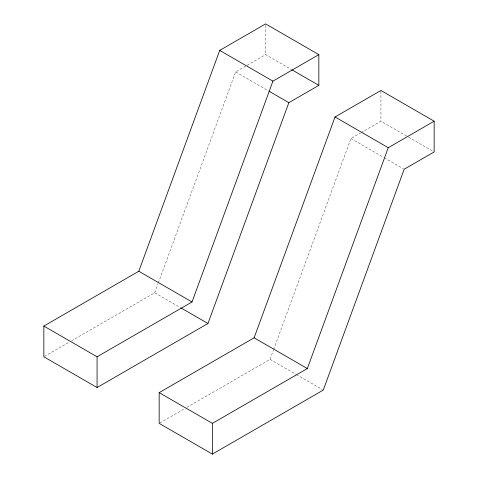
<?xml version="1.0" encoding="UTF-8"?>
<svg xmlns="http://www.w3.org/2000/svg" width="478" height="478" viewBox="0 0 478 478"><rect width="100%" height="100%" fill="white"/><g stroke="black" fill="none" stroke-linecap="round" stroke-linejoin="round"><path stroke-width="0.36" stroke-dasharray="2.39 1.79" d="M71.569 340.79L154.729 292.775L158.069 283.663M158.326 282.964L235.63 71.939L246.475 65.677M186.886 407.37L270.046 359.354L273.386 350.243M273.643 349.538L350.948 138.518L360.514 132.992M247.114 65.307L265.613 54.629L291.263 69.435M361.153 132.627L380.93 121.209L407.859 136.756M44.49 356.421L68.987 342.278M159.807 423L184.305 408.857M408.505 137.126L434.155 151.932M235.63 71.939L268.331 90.82M350.948 138.518L383.649 157.399M384.294 157.77L403.528 168.877M154.729 292.775L180.379 307.587M270.046 359.354L295.697 374.16M296.336 374.531L322.632 389.713M380.93 91.208L380.93 121.209M265.613 25.364L265.613 54.629"/><path stroke-width="0.72" d="M138.805 271.241L219.707 50.405L265.613 23.9L318.838 54.629L318.838 85.359L288.855 102.668L207.954 323.504L97.07 387.521L43.845 356.791L43.845 326.068L138.805 271.241L192.031 301.971L272.932 81.135L318.838 54.629M254.123 337.821L335.024 116.979L380.93 90.479L434.155 121.209L434.155 151.932L404.173 169.248L323.271 390.084L212.387 454.1L159.162 423.371L159.162 392.641L254.123 337.821L307.348 368.544L388.25 147.708L434.155 121.209M43.845 326.068L97.07 356.791L192.031 301.971M159.162 392.641L212.387 423.371L307.348 368.544M291.903 69.806L318.838 85.359M219.707 50.405L272.932 81.135M335.024 116.979L388.25 147.708M268.977 91.19L288.855 102.668M181.019 307.957L207.954 323.504M212.387 423.371L212.387 454.1M97.07 356.791L97.07 387.521"/></g></svg>
